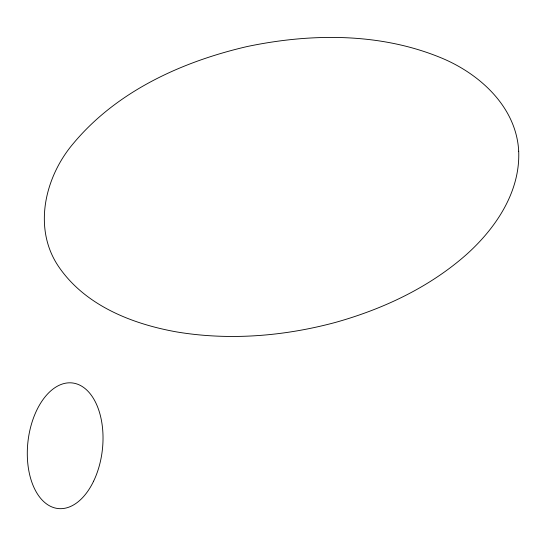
<?xml version="1.0" encoding="UTF-8"?>
<svg xmlns="http://www.w3.org/2000/svg" width="546" height="546" viewBox="0 0 546 546"><rect width="100%" height="100%" fill="white"/><g stroke="black" fill="none" stroke-linecap="round" stroke-linejoin="round"><path stroke-width="0.82" d="M518.7 151.208C520.352 191.748 495.898 227.969 466.912 254.115C429.497 287.353 383.121 309.077 335.21 322.481C283.674 336.309 229.204 340.724 176.413 331.886C131.791 323.874 85.183 305.487 58.702 266.707C32.514 228.324 44.936 176.665 73.505 143.284C117.076 91.086 181.995 61.664 247.058 46.56C311.397 33.081 380.815 32.562 442.26 58.313C480.432 74.399 516.434 107.46 518.7 151.208M93.598 481.203A63.199 37.428 -83.5 0 0 72.543 382.978A63.199 37.428 -83.5 0 0 29.286 473.048A63.199 37.428 -83.5 0 0 93.598 481.203"/></g></svg>
